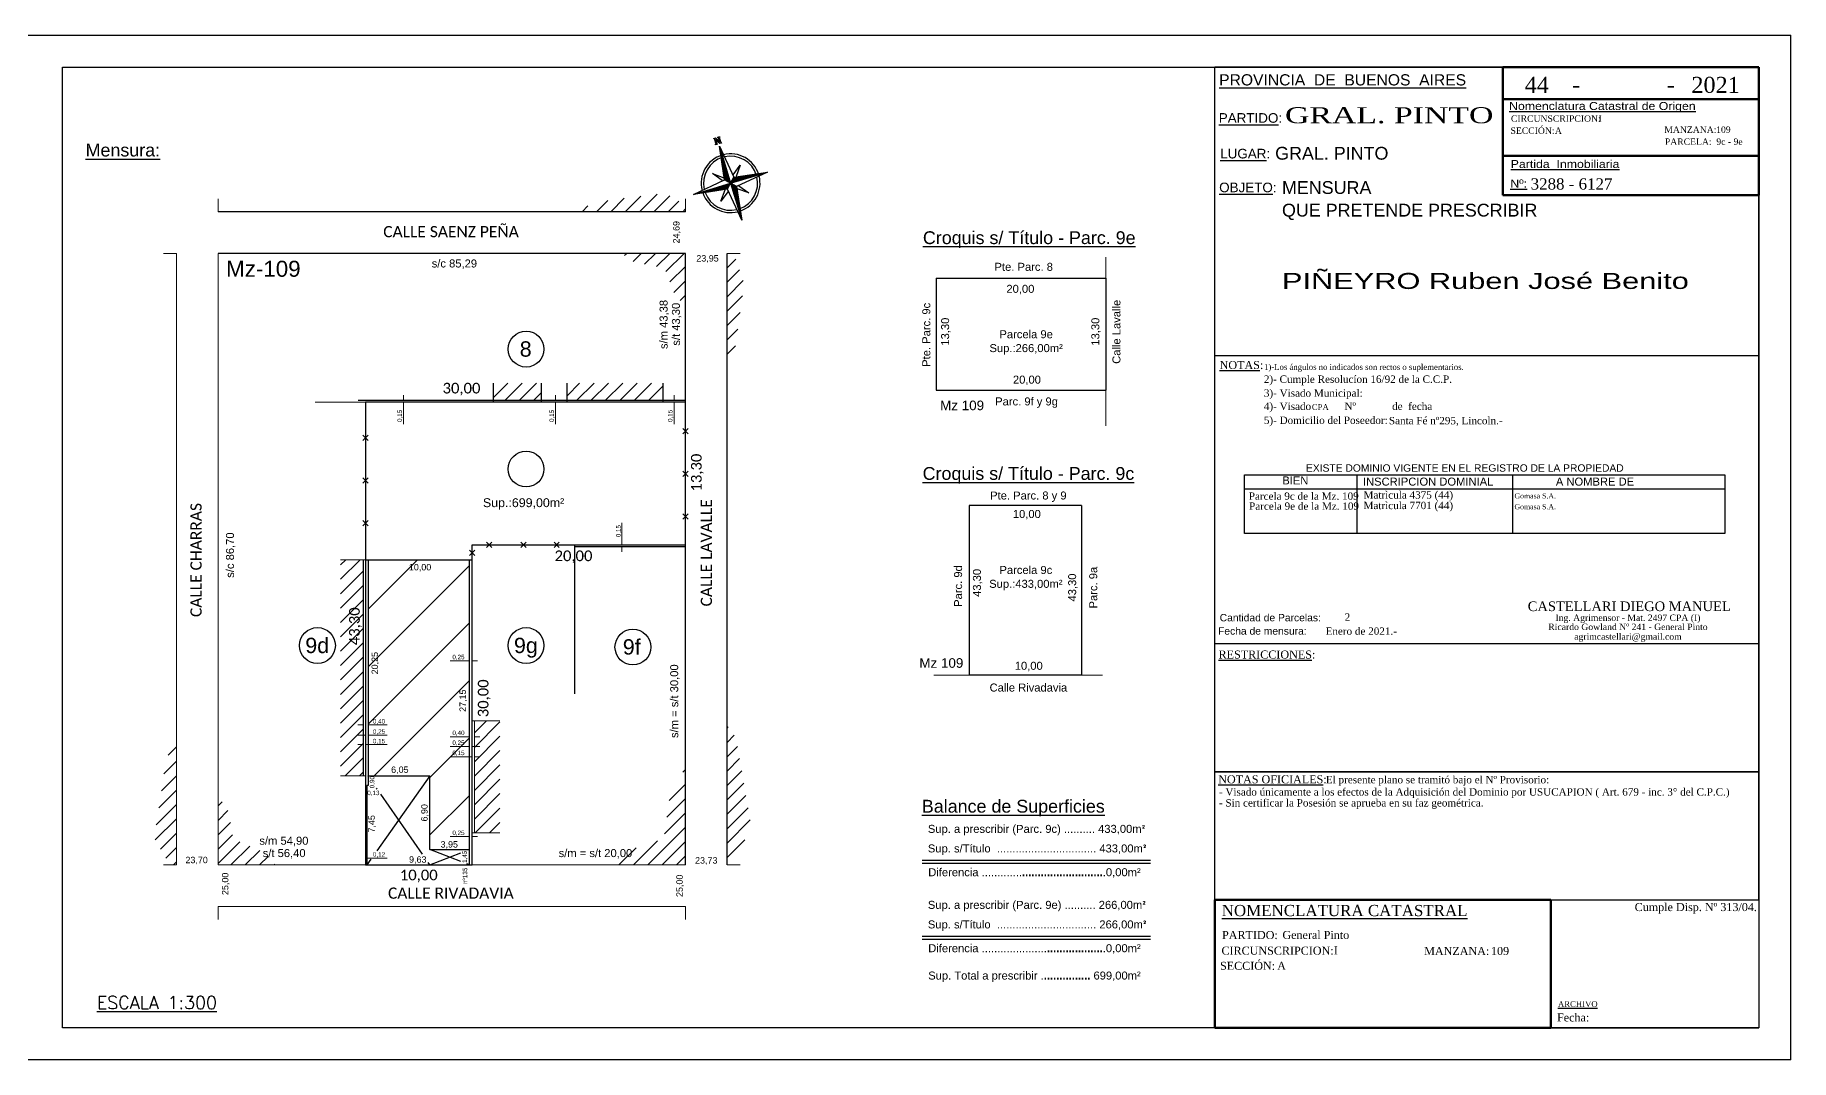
# Model space of a CAD drawing. Header units: metres. Extents: x 325 to 914, y 320 to 366.
# Drawn here: x 355 to 409.8, y 319.5 to 351.5 of the extents above; entities that cross this region are included whole.
import ezdxf
from ezdxf.enums import TextEntityAlignment as Align

# ---------------------------------------------------------------- set-up
doc = ezdxf.new("R2010")
doc.units = ezdxf.units.M
doc.layers.get('0').update_dxf_attribs({"linetype": 'CONTINUOUS'})
for name, color, linetype in [('-TEXTO-74', 4, 'CONTINUOUS'), ('AMEDPARCTRI2', 3, 'CONTINUOUS'), ('CARATULA', 7, 'CONTINUOUS'), ('Cotas', 2, 'CONTINUOUS'), ('OTROS', 3, 'CONTINUOUS')]:
    doc.layers.add(name, color=color, linetype=linetype)
for name, color, linetype, lineweight in [('Amarillo', 2, 'CONTINUOUS', 25), ('Gris', 8, 'CONTINUOUS', 80), ('Rojo', 1, 'CONTINUOUS', 18), ('Verde', 3, 'CONTINUOUS', 30)]:
    doc.layers.add(name, color=color, linetype=linetype, lineweight=lineweight)
doc.styles.add('ARIAL', font='arial.ttf')
doc.styles.add('Legend', font='calibri.ttf')
doc.styles.add('ROMAND', font='romand.shx', dxfattribs={"height": 4})
doc.styles.get("Standard").update_dxf_attribs({"font": 'ARIALUNI.TTF'})
doc.styles.add('Time New Roman', font='times.ttf')
doc.styles.add('Times New Roman', font='times.ttf')
pattern_1 = [(45, (-68.20906, -4.78956), (-0.2245064, 0.2245064), [])]

# ---------------------------------------------------------------- blocks, each defined once
blk = doc.blocks.new('MENSUSUCAP-V3-MA')
at = {"layer": 'CARATULA', "color": 8}
for p, q in [((0, 90), (170, 90)), ((0, 0), (0, 90)), ((170, 0), (170, 90)), ((0, 0), (170, 0))]:
    blk.add_line(p, q, dxfattribs=at)
at = {"layer": 'CARATULA', "color": 2}
for s, height, style, p in [('%%UNOTAS%%U:', 2.5, 'Time New Roman', (1.54, 85.74)), ('Cantidad de Parcelas:', 2.3, 'ARIAL', (1.56, 6.95)), ('Fecha de mensura:', 2.3, 'ARIAL', (1.05, 2.79))]:
    blk.add_text(s, height=height, dxfattribs=dict(at, style=style)).set_placement(p)
at = {"layer": 'CARATULA', "color": 3, "style": 'Time New Roman'}
for s, p in [('2)- Cumple Resolucíon 16/92 de la C.C.P.', (15.36, 81.42)), ('3)- Visado Municipal:', (15.36, 77.09)), ('4)- Visado            Nº             de  fecha', (15.36, 72.97)), ('5)- Domicilio del Poseedor:', (15.36, 68.59))]:
    blk.add_text(s, height=2.3, dxfattribs=at).set_placement(p)
at = {"layer": 'CARATULA', "color": 3, "style": 'Time New Roman', "flags": 4}
for tag, p in [('NOTA1', (15.43, 85.47)), ('VISADOMUNICIPALNº', (45.93, 77.06)), ('CPA/CPI', (30.34, 72.97)), ('NºDEVISADO', (43.49, 72.97)), ('FECHADEVISADO', (65.99, 72.97)), ('NOTA06', (15.22, 64.71)), ('DOMICILIOPROPIETARIO', (54.41, 68.48)), ('NOTA07', (15.22, 60.66)), ('NOTA08', (15.22, 56.89)), ('NOTA09', (15.22, 52.93)), ('NOTA10', (15.22, 49.16)), ('NOTA11', (15.22, 45.41)), ('NOTA12', (15.22, 41.6)), ('NOTA13', (15.22, 37.73)), ('NOTA14', (15.22, 34.37)), ('NOTA15', (15.22, 30.83)), ('NOTA16', (15.22, 27.59)), ('NOTA17', (15.22, 24.04)), ('NOTA18', (15.22, 20.6)), ('CANTIDADPARCELAS', (33.66, 7.11)), ('FECHAMENSURA', (29.43, 2.74))]:
    blk.add_attdef(tag, p, '', height=2.3, dxfattribs=at)
at = {"layer": 'CARATULA', "color": 4, "style": 'Time New Roman', "flags": 4}
blk.add_attdef('NOMBREPROFESIONAL', text='', height=3, dxfattribs=at).set_placement((129.51, 10.15), align=Align.CENTER)
at = {"layer": 'CARATULA', "color": 2, "style": 'Time New Roman', "flags": 4}
for tag, p in [('DOMICILIOPROFESIONAL', (129.09, 4.22)), ('TITULO-MATRICULANº', (129.09, 7.06)), ('E-MAIL', (129.09, 1.2))]:
    blk.add_attdef(tag, text='', height=2, dxfattribs=at).set_placement(p, align=Align.CENTER)
blk = doc.blocks.new('MENS-V4-MA')
at = {"layer": 'CARATULA', "color": 8}
for p, q in [((0, 40), (170, 40)), ((0, 40), (170, 40)), ((0, 0), (0, 40)), ((170, 0), (170, 40)), ((0, 0), (170, 0)), ((170, 0), (0, 0))]:
    blk.add_line(p, q, dxfattribs=at)
at = {"layer": 'CARATULA', "color": 2, "style": 'Time New Roman'}
blk.add_text('%%uRESTRICCIONES%%U:', height=2.5, dxfattribs=at).set_placement((1.22, 35.33))
at = {"layer": 'CARATULA', "color": 3, "style": 'Time New Roman', "flags": 4}
for tag, p in [('RESTRICCION01', (1.84, 30.77)), ('RESTRICCION02', (1.84, 27.01)), ('RESTRICCION03', (1.84, 23.14)), ('RESTRICCION04', (1.84, 19.26)), ('RESTRICCION05', (1.84, 15.34)), ('RESTRICCION06', (1.84, 11.47)), ('RESTRICCION07', (1.84, 7.56)), ('RESTRICCION08', (1.84, 3.65))]:
    blk.add_attdef(tag, p, '', height=2.3, dxfattribs=at)
blk = doc.blocks.new('MENS-V6-MA')
at = {"layer": 'CARATULA', "color": 8, "lineweight": 80}
for p, q in [((105, 40), (0, 40)), ((0, 40), (0, 0)), ((105, 0), (105, 40)), ((105, 0), (0, 0))]:
    blk.add_line(p, q, dxfattribs=at)
at = {"layer": 'CARATULA', "color": 3, "style": 'Time New Roman'}
blk.add_text('%%UNOMENCLATURA CATASTRAL', height=3.5, dxfattribs=at).set_placement((2.19, 34.89))
at = {"layer": 'CARATULA', "color": 2, "linetype": 'Continuous', "lineweight": 25, "style": 'Times New Roman'}
for s, p in [('PARTIDO:', (2.29, 27.74)), ('CIRCUNSCRIPCION:', (2.12, 22.86))]:
    blk.add_text(s, height=2.5, dxfattribs=at).set_placement(p)
at = {"layer": 'CARATULA', "color": 3, "linetype": 'Continuous', "lineweight": 25, "style": 'Times New Roman'}
for tag, p in [('EXALTACION_DE_LA_CRUZ_XXXXXXX', (21.16, 27.76)), ('XXXXX', (86.53, 27.9)), ('XXXX', (37.22, 22.92)), ('XXXXXX', (86.31, 22.76)), ('XXX', (19.53, 18.12)), ('XXXXXX', (86.28, 17.66)), ('XXXXX', (20.19, 13.15)), ('XXXXXX', (17.83, 8.07))]:
    blk.add_attdef(tag, p, '', height=2.5, dxfattribs=at)
at = {"layer": 'CARATULA', "color": 2, "linetype": 'Continuous', "lineweight": 25, "style": 'Times New Roman'}
for tag, p in [('FRACCIÓN:', (65.91, 27.9)), ('PARCELA:', (65.67, 17.66)), ('CHACRA:', (1.82, 13.15))]:
    blk.add_attdef(tag, p, '', height=2.5, dxfattribs=at)
for tag, p in [('MANZANA:', (85.78, 22.76)), ('SECCIÓN:', (18.87, 18.12)), ('QUINTA:', (17.37, 8.07))]:
    blk.add_attdef(tag, text='', height=2.5, dxfattribs=at).set_placement(p, align=Align.RIGHT)
at = {"layer": 'CARATULA', "color": 3, "style": 'Time New Roman', "flags": 4}
blk.add_attdef('LOCALIDADFECHA', (3.81, 2.82), '', height=2.2, dxfattribs=at)
blk = doc.blocks.new('MENSUSUCAP-V5-MA')
at = {"color": 8}
for p, q in [((0, 0), (170, 0)), ((0, -40), (0, 0)), ((170, -40), (170, 0)), ((0, 0), (170, 0)), ((0, -40), (170, -40))]:
    blk.add_line(p, q, dxfattribs=at)
at = {"layer": 'CARATULA', "color": 2, "style": 'Time New Roman'}
blk.add_text('%%UNOTAS OFICIALES%%U:', height=2.5, dxfattribs=at).set_placement((1.1, -3.64))
at = {"layer": 'CARATULA', "color": 3, "style": 'Time New Roman'}
for s, p in [('- Visado únicamente a los efectos de la Adquisición del Dominio por USUCAPION ( Art. 679 - inc. 3%%d del C.P.C.)', (1.32, -7.47)), ('El presente plano se tramitó bajo el Nº Provisorio:', (34.73, -3.64)), ('- Sin certificar la Posesión se aprueba en su faz geométrica.', (1.32, -10.88))]:
    blk.add_text(s, height=2.3, dxfattribs=at).set_placement(p)
at = {"layer": 'CARATULA', "color": 3, "style": 'Time New Roman', "flags": 4}
for tag, p in [('NROPROVISORIO', (103.39, -3.62)), ('NOTAOFICIAL01', (1.43, -14.68)), ('NOTAOFICIAL02', (1.64, -18.43)), ('NOTAOFICIAL03', (1.64, -21.91)), ('NOTAOFICIAL05', (1.63, -29.16)), ('NOTAOFICIAL04', (1.64, -25.43)), ('NOTAOFICIAL06', (1.64, -33.02)), ('NOTAOFICIAL07', (1.64, -36.85))]:
    blk.add_attdef(tag, p, '', height=2.3, dxfattribs=at)
blk = doc.blocks.new('MENS-V7-MA')
at = {"layer": 'CARATULA', "color": 8}
for p, q in [((0, 40), (65, 40)), ((0, 40), (0, 0)), ((65, 40), (65, 0)), ((0, 0), (65, 0))]:
    blk.add_line(p, q, dxfattribs=at)
at = {"layer": 'CARATULA', "color": 3, "style": 'Time New Roman'}
blk.add_text('%%uARCHIVO', height=1.8, dxfattribs=at).set_placement((2.24, 6.53))
at = {"layer": 'CARATULA', "color": 2, "style": 'Time New Roman'}
blk.add_text('Fecha:', height=2.5, dxfattribs=at).set_placement((1.95, 2))
at = {"layer": 'CARATULA', "color": 3, "insert": (26.2, 38.97), "char_height": 2.5, "width": 38.7986, "attachment_point": 1}
blk.add_mtext('\\fRomantic|b0|i0|c2|p2;\\C2;Cumple Disp. Nº 313/04.', dxfattribs=at)
at = {"layer": 'CARATULA', "color": 3, "style": 'Time New Roman', "flags": 4}
blk.add_attdef('FILEFECHA', (11.72, 1.86), '', height=2.5, dxfattribs=at)
blk = doc.blocks.new('MENSUSUCAP-V1-MA')
at = {"layer": 'CARATULA', "color": 8}
for p, q in [((0, 90), (90, 90)), ((0, 0), (0, 90)), ((90, 50), (90, 90)), ((90, 50), (170, 50)), ((170, 0), (170, 50)), ((0, 0), (170, 0))]:
    blk.add_line(p, q, dxfattribs=at)
at = {"layer": 'CARATULA', "color": 2, "style": 'ARIAL'}
for s, height, p in [('%%uPROVINCIA  DE  BUENOS  AIRES', 3.5, (1.39, 84.29)), ('%%uPARTIDO%%U:', 3, (1.27, 72.64)), ('%%uLUGAR%%U:', 3, (1.72, 61.5)), ('%%uOBJETO%%U:', 3, (1.4, 50.94))]:
    blk.add_text(s, height=height, dxfattribs=at).set_placement(p)
at = {"layer": 'CARATULA', "color": 3, "style": 'ARIAL'}
for s, p in [('MENSURA', (21.02, 50.41)), ('QUE PRETENDE PRESCRIBIR', (21.02, 43.35))]:
    blk.add_text(s, height=4, dxfattribs=at).set_placement(p)
at = {"layer": 'CARATULA', "color": 3, "style": 'Time New Roman', "width": 10.046241, "flags": 4}
blk.add_attdef('PARTIDO', text='', height=5, dxfattribs=at).set_placement((21.95, 72.49), (87.07, 72.49), align=Align.FIT)
at = {"layer": 'CARATULA', "color": 3, "style": 'ARIAL', "flags": 4}
blk.add_attdef('LUGAR', (18.87, 61.1), '', height=4, dxfattribs=at)
at = {"layer": 'CARATULA', "color": 6, "style": 'ARIAL', "flags": 4}
for tag, width, p, p2 in [('POSEEDOR-RENGLÓN1', 21.174205, (5, 30.76), (162.36, 30.76)), ('POSEEDOR-RENGLÓN2', 21.246116, (5, 20.74), (164.12, 20.74)), ('POSEEDOR-RENGLÓN3', 21.422134, (5, 8.44), (164.57, 8.44))]:
    blk.add_attdef(tag, text='', height=5, dxfattribs=dict(at, width=width)).set_placement(p, p2, align=Align.FIT)
blk = doc.blocks.new('CUADRO')
at = {"layer": 'CARATULA', "color": 8}
for p, q in [((0, 18.34), (150, 18.34)), ((0, 0), (0, 18.34)), ((35, 18.34), (35, 0)), ((83.69, 18.34), (83.69, 0)), ((150, 18.34), (150, 0)), ((0, 14), (150, 14)), ((150, 0), (0, 0))]:
    blk.add_line(p, q, dxfattribs=at)
at = {"layer": 'CARATULA', "color": 2, "style": 'ARIAL'}
for s, height, p in [('BIEN', 2.5, (11.76, 15.35)), ('EXISTE DOMINIO VIGENTE EN EL REGISTRO DE LA PROPIEDAD', 2.3, (19.16, 19.33)), ('INSCRIPCION DOMINIAL', 2.5, (36.95, 14.98)), ('A NOMBRE DE', 2.5, (97.22, 14.98))]:
    blk.add_text(s, height=height, dxfattribs=at).set_placement(p)
at = {"layer": 'CARATULA', "color": 3, "style": 'Time New Roman', "flags": 4}
for tag, p in [('BIENRENGLON01', (1.3, 10.55)), ('INSCRIPCIONDOMINIAL01', (37.14, 10.94)), ('ANOMBREDE01', (84.29, 10.98)), ('BIENRENGLON02', (1.38, 7.44)), ('BIENRENGLON03', (1.38, 4.37)), ('INSCRIPCIONDOMINIAL02', (37.14, 7.64)), ('INSCRIPCIONDOMINIAL03', (37.14, 4.45)), ('ANOMBREDE02', (84.29, 7.59)), ('ANOMBREDE03', (84.29, 4.28)), ('BIENRENGLON04', (1.38, 1.31)), ('INSCRIPCIONDOMINIAL04', (37.14, 1.26)), ('ANOMBREDE04', (84.29, 1.18))]:
    blk.add_attdef(tag, p, '', height=2.3, dxfattribs=at)
blk = doc.blocks.new('MENS-V2-MA')
at = {"layer": 'CARATULA', "color": 8, "lineweight": 80}
for p, q in [((0, 40), (80, 40)), ((0, 40), (0, 0)), ((80, 40), (80, 0)), ((80, 30), (0, 30)), ((0, 12.26), (80, 12.26)), ((0, 0), (80, 0))]:
    blk.add_line(p, q, dxfattribs=at)
at = {"layer": 'CARATULA', "color": 3, "style": 'Time New Roman'}
for p in [(21.63, 32.04), (51.25, 32.04)]:
    blk.add_text('-', height=5, dxfattribs=at).set_placement(p)
at = {"layer": 'CARATULA', "color": 2, "style": 'ARIAL', "width": 1.1}
for s, p in [('%%uNomenclatura Catastral de Origen', (1.97, 26.62)), ('%%uPartida  Inmobiliaria', (2.48, 8.5)), ('%%UNº:', (2.35, 2.41))]:
    blk.add_text(s, height=2.5, dxfattribs=at).set_placement(p)
at = {"layer": 'CARATULA', "color": 2, "lineweight": 25, "style": 'Times New Roman'}
blk.add_text('CIRCUNSCRIPCION:', height=2, dxfattribs=at).set_placement((2.55, 22.94))
at = {"layer": 'CARATULA', "color": 3, "style": 'Time New Roman'}
for tag, p in [('XXX', (10.62, 31.97)), ('XXXX', (37.84, 31.97)), ('XXXX', (66.48, 31.97))]:
    blk.add_attdef(tag, text='', height=5, dxfattribs=at).set_placement(p, align=Align.CENTER)
at = {"layer": 'CARATULA', "color": 3, "linetype": 'Continuous', "lineweight": 25, "style": 'Times New Roman'}
for tag, p, height in [('XXXX', (29.92, 22.95), 2), ('XXXXX', (66.74, 23.08), 2), ('XXXXX', (16.15, 15.57), 2), ('XXXXX', (16.28, 19.18), 2), ('XXXXX', (66.65, 19.49), 2), ('XXXXXX', (66.72, 15.75), 2), ('1234567890123456789012345', (8.71, 1.78), 3.5)]:
    blk.add_attdef(tag, p, '', height=height, dxfattribs=at)
at = {"layer": 'CARATULA', "color": 2, "linetype": 'Continuous', "lineweight": 25, "style": 'Times New Roman'}
for tag, p in [('FRACCIÓN:', (50.63, 23.08)), ('CHACRA:', (2.41, 15.57)), ('SECCIÓN:', (2.41, 19.18)), ('MANZANA:', (50.45, 19.49)), ('PARCELA:', (50.63, 15.75))]:
    blk.add_attdef(tag, p, '', height=2, dxfattribs=at)
blk = doc.blocks.new('*X22')
at = {"color": 0, "linetype": 'ByBlock'}
for p, q in [((-217.53, 160.5), (-217.53, 160.5)), ((-217.52, 160.498), (-217.52, 160.5)), ((-217.51, 160.497), (-217.51, 160.5)), ((-217.5, 160.496), (-217.5, 160.5)), ((-217.49, 160.494), (-217.49, 160.5)), ((-217.48, 160.493), (-217.48, 160.5)), ((-217.47, 160.491), (-217.47, 160.5)), ((-217.46, 160.49), (-217.46, 160.5)), ((-217.45, 160.488), (-217.45, 160.5)), ((-217.44, 160.487), (-217.44, 160.5)), ((-217.43, 160.486), (-217.43, 160.5)), ((-217.42, 160.484), (-217.42, 160.5)), ((-217.41, 160.483), (-217.41, 160.5)), ((-217.4, 160.481), (-217.4, 160.5)), ((-217.39, 160.48), (-217.39, 160.5)), ((-217.38, 160.478), (-217.38, 160.5)), ((-217.37, 160.477), (-217.37, 160.5)), ((-217.36, 160.476), (-217.36, 160.5)), ((-217.35, 160.474), (-217.35, 160.5)), ((-217.34, 160.473), (-217.34, 160.5)), ((-217.33, 160.471), (-217.33, 160.5)), ((-217.32, 160.47), (-217.32, 160.5)), ((-217.31, 160.468), (-217.31, 160.5)), ((-217.3, 160.467), (-217.3, 160.5)), ((-217.29, 160.466), (-217.29, 160.5)), ((-217.28, 160.464), (-217.28, 160.5)), ((-217.27, 160.463), (-217.27, 160.5)), ((-217.26, 160.461), (-217.26, 160.5)), ((-217.25, 160.46), (-217.25, 160.5)), ((-217.24, 160.458), (-217.24, 160.5)), ((-217.23, 160.457), (-217.23, 160.5)), ((-217.22, 160.456), (-217.22, 160.5)), ((-217.21, 160.454), (-217.21, 160.5)), ((-217.2, 160.453), (-217.2, 160.5)), ((-217.19, 160.451), (-217.19, 160.5)), ((-217.18, 160.45), (-217.18, 160.5)), ((-217.17, 160.448), (-217.17, 160.5)), ((-217.16, 160.447), (-217.16, 160.5)), ((-217.15, 160.446), (-217.15, 160.5)), ((-217.14, 160.444), (-217.14, 160.5)), ((-217.13, 160.443), (-217.13, 160.5)), ((-217.12, 160.441), (-217.12, 160.5)), ((-217.11, 160.44), (-217.11, 160.5)), ((-217.1, 160.438), (-217.1, 160.5)), ((-217.09, 160.441), (-217.09, 160.5)), ((-217.08, 160.451), (-217.08, 160.5)), ((-217.07, 160.461), (-217.07, 160.5)), ((-217.06, 160.471), (-217.06, 160.5)), ((-217.05, 160.481), (-217.05, 160.5)), ((-217.04, 160.491), (-217.04, 160.5))]:
    blk.add_line(p, q, dxfattribs=at)
blk = doc.blocks.new('N')
at = {"layer": 'AMEDPARCTRI2'}
for p, q in [((217.7, 65.79), (219.42, 69.89)), ((219.42, 69.89), (218.15, 65.02)), ((219.42, 69.89), (218.92, 65.47)), ((213.28, 66.29), (217.7, 65.79)), ((217.38, 64.57), (213.28, 66.29)), ((213.28, 66.29), (218.15, 65.02)), ((217.4, 65.87), (216.8, 67.32)), ((216.8, 67.32), (217.78, 66.09)), ((219, 65.77), (220.46, 66.37)), ((220.46, 66.37), (219.22, 65.39)), ((215.85, 63.67), (217.08, 64.65)), ((217.3, 64.26), (215.85, 63.67)), ((218.15, 65.02), (216.88, 60.15)), ((216.88, 60.15), (217.38, 64.57)), ((218.6, 64.25), (216.88, 60.15)), ((217.38, 64.57), (218.15, 65.02)), ((218.15, 65.02), (217.7, 65.79)), ((218.15, 65.02), (218.92, 65.47)), ((218.15, 65.02), (223.02, 63.75)), ((218.6, 64.25), (218.15, 65.02)), ((223.02, 63.75), (218.6, 64.25)), ((218.91, 64.17), (219.5, 62.71)), ((218.92, 65.47), (223.02, 63.75)), ((219.5, 62.71), (218.52, 63.95))]:
    blk.add_line(p, q, dxfattribs=at)
blk.add_lwpolyline([(219.28, 70.33), (219.35, 70.31), (219.33, 70.24), (219.1, 70.3), (219.12, 70.37), (219.2, 70.35), (219.38, 71.04), (219.3, 71.06), (219.32, 71.14), (219.55, 71.08), (219.77, 70.37), (219.91, 70.9), (219.83, 70.92), (219.85, 71), (220.08, 70.94), (220.06, 70.86), (219.99, 70.88), (219.81, 70.2), (219.88, 70.18), (219.86, 70.1), (219.64, 70.16), (219.41, 70.87), (219.28, 70.33)], dxfattribs=at)
for radius, start, end in [(3.83, 75.3614, 162.7723), (3.83, 345.3614, 72.7723), (3.52, 75.3614, 161.815), (3.52, 345.3614, 71.815), (3.83, 167.9505, 252.7723), (3.52, 168.9078, 251.815), (3.83, 257.9505, 342.7723), (3.52, 258.9078, 341.815)]:
    blk.add_arc((218.15, 65.02), radius, start, end, dxfattribs=at)
at = {"layer": 'AMEDPARCTRI2', "linetype": 'ByBlock'}
for p, xscale, yscale, zscale, rotation in [((-1897.89, -1641.04), 10.06975547832111, 10.06975547832111, 10.06975547832111, 255.3613763284283), ((1924.21, -2051.03), 10.06975547831874, 10.06975547831874, 10.06975547831874, 345.3613763284587), ((2334.2, 1771.08), 10.06975547832111, 10.06975547832111, 10.06975547832111, 75.36137632842826), ((-1487.91, 2181.06), 10.06975547831875, 10.06975547831875, 10.06975547831875, 165.3613763284587)]:
    blk.add_blockref('*X22', p, dxfattribs=dict(at, xscale=xscale, yscale=yscale, zscale=zscale, rotation=rotation))

msp = doc.modelspace()

# ---------------------------------------------------------------- hatches: boundary and pattern name
at = {"layer": 'Rojo'}
h = msp.add_hatch(dxfattribs=at)
h.set_pattern_fill('ANSI31', color=256, scale=0.1)
h.paths.add_polyline_path([(375.269, 346.195), (374.623, 346.576), (372.459, 346.298), (371.856, 345.995), (375.269, 345.995)])
h.paths.add_polyline_path([(375.269, 344.695), (373.271, 344.695), (373.663, 344.419), (374.62, 344.228), (374.951, 343.358), (375.269, 343.088)])
h.paths.add_polyline_path([(377.1, 343.767), (376.773, 344.695), (376.569, 344.695), (376.569, 341.201), (376.77, 341.401)])
h.paths.add_polyline_path([(377.32, 326.833), (376.848, 329.568), (376.569, 329.952), (376.569, 325.595), (376.773, 325.595)])
h.paths.add_polyline_path([(375.269, 328.637), (374.773, 327.737), (374.59, 326.414), (373.59, 326.09), (372.943, 325.595), (375.269, 325.595)])
h.paths.add_polyline_path([(361.139, 326.408), (360.99, 327.266), (360.665, 327.748), (360.665, 325.595), (362.454, 325.595), (362.121, 325.979)])
h.paths.add_polyline_path([(359.365, 329.423), (359.053, 328.942), (358.667, 326.443), (359.162, 325.595), (359.365, 325.595)])
h.paths.add_polyline_path([(371.229, 325.717), (373.681, 325.717), (373.681, 326.172), (371.229, 326.172)], flags=9)
h.paths.add_polyline_path([(361.985, 325.717), (363.477, 325.717), (363.477, 326.172), (361.985, 326.172)], flags=9)
h = msp.add_hatch(dxfattribs=at)
h.set_pattern_fill('ANSI31', color=256, scale=0.1)
h.set_pattern_definition(pattern_1)
h.paths.add_polyline_path([(370.769, 340.64), (369.269, 340.64), (369.269, 340.095), (370.769, 340.095)])
h.paths.add_polyline_path([(374.569, 340.64), (371.569, 340.64), (371.569, 340.095), (374.569, 340.095)])
h = msp.add_hatch(dxfattribs=at)
h.set_pattern_fill('ANSI31', color=256, scale=0.1)
h.set_pattern_definition(pattern_1)
h.paths.add_polyline_path([(365.199, 335.129), (364.491, 335.129), (364.491, 328.379), (365.199, 328.379)])
h.paths.add_polyline_path([(369.473, 330.095), (368.673, 330.095), (368.673, 326.595), (369.473, 326.595)])
h.paths.add_polyline_path([(365.315, 332.378), (365.315, 333.74), (364.507, 333.74), (364.507, 332.378)], flags=9)
h = msp.add_hatch(dxfattribs=at)
h.set_pattern_fill('ANSI31', color=256, scale=0.4)
h.set_pattern_definition([(45, (-68.209, -4.7896), (-0.8980256, 0.8980256), [])])
h.paths.add_polyline_path([(368.519, 335.129), (365.352, 335.129), (365.352, 328.379), (367.285, 328.379), (367.285, 326.079), (368.519, 326.079)])
h.paths.add_polyline_path([(367.951, 326.454), (368.402, 326.454), (368.402, 326.743), (367.951, 326.743)], flags=24)
h.paths.add_polyline_path([(367.951, 328.949), (368.402, 328.949), (368.402, 329.238), (367.951, 329.238)], flags=24)
h.paths.add_polyline_path([(367.951, 329.267), (368.402, 329.267), (368.402, 329.556), (367.951, 329.556)], flags=24)
h.paths.add_polyline_path([(367.952, 329.575), (368.402, 329.575), (368.402, 329.863), (367.952, 329.863)], flags=24)
h.paths.add_polyline_path([(365.469, 329.936), (365.92, 329.936), (365.92, 330.225), (365.469, 330.225)], flags=24)
h.paths.add_polyline_path([(365.469, 329.615), (365.919, 329.615), (365.919, 329.903), (365.469, 329.903)], flags=24)
h.paths.add_polyline_path([(365.469, 329.318), (365.919, 329.318), (365.919, 329.606), (365.469, 329.606)], flags=24)
h.paths.add_polyline_path([(367.951, 331.944), (368.402, 331.944), (368.402, 332.232), (367.951, 332.232)], flags=24)
h.paths.add_polyline_path([(368.517, 330.327), (368.517, 331.126), (368.105, 331.126), (368.105, 330.327)], flags=24)
h.paths.add_polyline_path([(365.77, 331.5), (365.77, 332.299), (365.357, 332.299), (365.357, 331.5)], flags=24)
h.paths.add_polyline_path([(367.567, 326.032), (368.211, 326.032), (368.211, 326.444), (367.567, 326.444)], flags=9)
h.paths.add_polyline_path([(366.024, 328.362), (366.667, 328.362), (366.667, 328.774), (366.024, 328.774)], flags=25)
h.paths.add_polyline_path([(366.569, 334.686), (367.368, 334.686), (367.368, 335.098), (366.569, 335.098)], flags=24)

# ---------------------------------------------------------------- linework, layer by layer
at = {"color": 1}
for p, q in [((375.269, 345.995), (360.665, 345.995)), ((375.269, 344.695), (360.665, 344.695)), ((375.269, 340.029), (375.269, 344.695)), ((376.569, 325.595), (376.569, 344.695)), ((369.269, 340.045), (369.269, 340.64)), ((370.769, 340.045), (370.769, 340.64)), ((371.569, 340.045), (371.569, 340.64)), ((374.569, 340.045), (374.569, 340.64)), ((375.269, 340.095), (365.041, 340.095)), ((365.185, 338.854), (365.352, 339.021)), ((365.352, 338.854), (365.185, 339.021)), ((375.185, 339.062), (375.352, 339.229)), ((375.352, 339.062), (375.185, 339.229)), ((375.185, 337.729), (375.352, 337.895)), ((375.352, 337.729), (375.185, 337.895)), ((365.185, 337.521), (365.352, 337.687)), ((365.352, 337.521), (365.185, 337.687)), ((365.185, 336.187), (365.352, 336.354)), ((365.352, 336.187), (365.185, 336.354)), ((375.185, 336.395), (375.352, 336.562)), ((375.352, 336.395), (375.185, 336.562)), ((368.519, 335.263), (368.685, 335.43)), ((368.685, 335.263), (368.519, 335.43)), ((369.048, 335.512), (369.214, 335.679)), ((369.214, 335.512), (369.048, 335.679)), ((370.128, 335.512), (370.295, 335.679)), ((370.295, 335.512), (370.128, 335.679)), ((371.161, 335.512), (371.327, 335.679)), ((371.327, 335.512), (371.161, 335.679)), ((371.812, 330.943), (371.812, 335.595)), ((371.812, 335.545), (375.269, 335.545)), ((375.269, 325.595), (375.269, 335.595)), ((365.199, 335.129), (365.199, 328.379)), ((365.269, 335.129), (368.602, 335.129)), ((365.352, 335.129), (365.352, 328.079)), ((368.519, 325.595), (368.519, 335.129)), ((365.309, 328.079), (365.309, 325.595)), ((365.352, 328.079), (365.309, 328.079)), ((365.352, 328.379), (367.285, 328.379)), ((365.359, 328.369), (365.352, 328.379)), ((367.285, 328.379), (365.625, 326.041)), ((367.285, 326.079), (367.285, 328.379)), ((365.641, 327.963), (365.62, 327.993)), ((367.05, 325.934), (365.747, 327.811)), ((367.285, 326.079), (368.519, 326.079)), ((368.25, 325.701), (367.285, 326.079)), ((367.285, 325.595), (368.25, 325.973)), ((368.502, 326.072), (368.519, 326.079)), ((365.441, 325.781), (365.309, 325.595)), ((367.285, 325.595), (367.232, 325.673)), ((368.519, 325.595), (368.437, 325.627))]:
    msp.add_line(p, q, dxfattribs=at)
at = {"color": 3}
for p, q in [((365.269, 340.045), (365.269, 325.595)), ((375.269, 340.045), (365.269, 340.045)), ((375.269, 335.595), (375.269, 340.029)), ((368.602, 325.595), (368.602, 335.595)), ((368.602, 335.595), (375.269, 335.595)), ((365.269, 325.595), (368.602, 325.595))]:
    msp.add_line(p, q, dxfattribs=at)
at = {"layer": 'Amarillo'}
for p, q in [((382.659, 325.75), (389.791, 325.75)), ((382.659, 325.652), (389.794, 325.652)), ((382.659, 323.377), (389.791, 323.377)), ((382.659, 323.279), (389.794, 323.279))]:
    msp.add_line(p, q, dxfattribs=at)
for centre in [(370.288, 341.704), (370.287, 337.96), (363.77, 332.448), (370.288, 332.448), (373.626, 332.401)]:
    msp.add_circle(centre, 0.56, dxfattribs=at)
at = {"layer": 'AMEDPARCTRI2'}
for p, q in [((383.101, 343.922), (388.396, 343.922)), ((383.101, 343.922), (383.101, 340.419)), ((388.396, 343.922), (388.396, 340.419)), ((383.101, 340.419), (388.396, 340.419)), ((384.134, 336.821), (384.134, 331.527)), ((387.637, 336.821), (384.134, 336.821)), ((387.637, 336.821), (387.637, 331.527)), ((387.637, 331.527), (384.134, 331.527))]:
    msp.add_line(p, q, dxfattribs=at)
at = {"layer": 'CARATULA', "color": 1, "linetype": 'Continuous'}
for p, q in [((351.801, 351.509), (409.801, 351.509)), ((369.801, 351.509), (409.801, 351.509)), ((409.801, 319.509), (409.801, 351.509)), ((409.801, 319.509), (351.801, 319.509))]:
    msp.add_line(p, q, dxfattribs=at)
at = {"layer": 'CARATULA', "color": 8}
for p, q in [((408.801, 350.509), (391.801, 350.509)), ((391.801, 350.509), (400.801, 350.509)), ((408.801, 332.509), (408.801, 341.509)), ((391.801, 320.509), (408.801, 320.509))]:
    msp.add_line(p, q, dxfattribs=at)
at = {"layer": 'OTROS', "color": 8, "linetype": 'Continuous'}
for p, q in [((355.801, 320.509), (355.801, 350.509)), ((355.801, 350.509), (408.801, 350.509)), ((408.801, 350.509), (408.801, 320.509)), ((408.801, 320.509), (355.801, 320.509))]:
    msp.add_line(p, q, dxfattribs=at)
at = {"layer": 'Rojo'}
for p, q in [((360.665, 346.395), (360.665, 345.995)), ((375.269, 346.395), (375.269, 345.995)), ((358.958, 344.695), (359.365, 344.695)), ((359.365, 325.595), (359.365, 344.695)), ((360.665, 325.595), (360.665, 344.695)), ((376.569, 344.695), (376.976, 344.695)), ((388.396, 343.922), (388.396, 344.578)), ((366.457, 340.262), (366.457, 340.095)), ((371.206, 340.262), (371.206, 340.095)), ((374.912, 340.262), (374.912, 340.095)), ((388.396, 339.31), (388.396, 340.419)), ((365.269, 340.045), (363.7, 340.045)), ((366.457, 339.36), (366.457, 340.045)), ((371.206, 339.36), (371.206, 340.045)), ((374.912, 339.36), (374.912, 340.045)), ((373.28, 335.595), (373.28, 336.28)), ((373.28, 335.545), (373.28, 335.379)), ((365.269, 335.129), (364.491, 335.129)), ((367.917, 331.97), (368.519, 331.97)), ((368.768, 331.97), (368.602, 331.97)), ((383.025, 331.527), (384.134, 331.527)), ((387.637, 331.527), (388.294, 331.527)), ((365.199, 329.972), (365.032, 329.972)), ((365.352, 329.972), (365.954, 329.972)), ((368.602, 330.095), (369.473, 330.095)), ((368.673, 330.095), (368.673, 326.595)), ((365.269, 329.651), (365.032, 329.651)), ((365.199, 329.354), (365.032, 329.354)), ((365.269, 329.354), (365.954, 329.354)), ((365.352, 329.651), (365.954, 329.651)), ((367.917, 329.601), (368.519, 329.601)), ((367.917, 329.294), (368.519, 329.294)), ((368.84, 329.294), (368.602, 329.294)), ((368.84, 329.601), (368.673, 329.601)), ((367.917, 328.976), (368.602, 328.976)), ((368.84, 328.976), (368.673, 328.976)), ((365.269, 328.379), (364.491, 328.379)), ((367.917, 326.481), (368.519, 326.481)), ((368.602, 326.595), (369.473, 326.595)), ((368.768, 326.481), (368.602, 326.481)), ((365.269, 325.813), (365.954, 325.813)), ((358.958, 325.595), (359.365, 325.595)), ((365.269, 325.595), (360.665, 325.595)), ((368.602, 325.595), (375.269, 325.595)), ((376.569, 325.595), (376.976, 325.595)), ((360.665, 324.295), (375.269, 324.295)), ((360.665, 324.295), (360.665, 323.895)), ((375.269, 324.295), (375.269, 323.895))]:
    msp.add_line(p, q, dxfattribs=at)

# ---------------------------------------------------------------- block references
at = {"layer": '-TEXTO-74', "xscale": 0.2399999999999667, "yscale": 0.2399999999999667, "zscale": 0.2399999999999667, "rotation": 31.44038516785221}
msp.add_blockref('N', (340.148, 306.262), dxfattribs=at)
ref = msp.add_blockref('MENSUSUCAP-V1-MA', (391.801, 341.509), dxfattribs=dict(xscale=0.09999999999999964, yscale=0.09999999999999964, zscale=0.09999999999999964))
ref.add_attrib('PARTIDO', 'GRAL. PINTO', dxfattribs={"layer": 'CARATULA', "color": 3, "height": 0.5, "style": 'Time New Roman', "width": 1.430291, "flags": 4}).set_placement((393.997, 348.758), (400.508, 348.758), align=Align.FIT)
ref.add_attrib('LUGAR', 'GRAL. PINTO', (393.689, 347.62), dxfattribs={"layer": 'CARATULA', "color": 3, "height": 0.4, "style": 'ARIAL', "flags": 4})
ref.add_attrib('POSEEDOR-RENGLÓN2', '      PIÑEYRO Ruben José Benito      ', dxfattribs={"layer": 'CARATULA', "color": 6, "height": 0.5, "style": 'ARIAL', "width": 1.375445, "flags": 4}).set_placement((392.301, 343.583), (408.214, 343.583), align=Align.FIT)
ref = msp.add_blockref('MENS-V2-MA', (400.801, 346.509), dxfattribs=dict(xscale=0.09999999999999964, yscale=0.09999999999999964, zscale=0.09999999999999964))
ref.add_attrib('SECCIÓN:', 'SECCIÓN:', (401.042, 348.427), dxfattribs={"layer": 'CARATULA', "color": 2, "linetype": 'Continuous', "lineweight": 25, "height": 0.2, "style": 'Times New Roman'})
ref.add_attrib('MANZANA:', 'MANZANA:', (405.847, 348.458), dxfattribs={"layer": 'CARATULA', "color": 2, "linetype": 'Continuous', "lineweight": 25, "height": 0.2, "style": 'Times New Roman'})
ref.add_attrib('PARCELA:', 'PARCELA:', (405.864, 348.084), dxfattribs={"layer": 'CARATULA', "color": 2, "linetype": 'Continuous', "lineweight": 25, "height": 0.2, "style": 'Times New Roman'})
ref.add_attrib('XXX', '44', dxfattribs={"layer": 'CARATULA', "color": 3, "height": 0.5, "style": 'Time New Roman'}).set_placement((401.863, 349.706), align=Align.CENTER)
ref.add_attrib('XXXX', '2021', dxfattribs={"layer": 'CARATULA', "color": 3, "height": 0.5, "style": 'Time New Roman'}).set_placement((407.449, 349.706), align=Align.CENTER)
ref.add_attrib('XXXX', 'I', (403.793, 348.804), dxfattribs={"layer": 'CARATULA', "color": 3, "linetype": 'Continuous', "lineweight": 25, "height": 0.2, "style": 'Times New Roman'})
ref.add_attrib('XXXXX', 'A', (402.429, 348.427), dxfattribs={"layer": 'CARATULA', "color": 3, "linetype": 'Continuous', "lineweight": 25, "height": 0.2, "style": 'Times New Roman'})
ref.add_attrib('XXXXX', '109', (407.466, 348.458), dxfattribs={"layer": 'CARATULA', "color": 3, "linetype": 'Continuous', "lineweight": 25, "height": 0.2, "style": 'Times New Roman'})
ref.add_attrib('XXXXXX', '9c - 9e', (407.473, 348.084), dxfattribs={"layer": 'CARATULA', "color": 3, "linetype": 'Continuous', "lineweight": 25, "height": 0.2, "style": 'Times New Roman'})
ref.add_attrib('1234567890123456789012345', '3288 - 6127', (401.672, 346.687), dxfattribs={"layer": 'CARATULA', "color": 3, "linetype": 'Continuous', "lineweight": 25, "height": 0.35, "style": 'Times New Roman'})
ref = msp.add_blockref('MENSUSUCAP-V3-MA', (391.801, 332.509), dxfattribs=dict(xscale=0.09999999999999964, yscale=0.09999999999999964, zscale=0.09999999999999964))
ref.add_attrib('NOTA1', '1)-Los ángulos no indicados son rectos o suplementarios.', (393.344, 341.056), dxfattribs={"layer": 'CARATULA', "color": 3, "height": 0.18, "style": 'Time New Roman', "flags": 4})
ref.add_attrib('CPA/CPI', 'CPA', (394.836, 339.806), dxfattribs={"layer": 'CARATULA', "color": 3, "height": 0.18, "style": 'Time New Roman', "flags": 4})
ref.add_attrib('DOMICILIOPROPIETARIO', 'Santa Fé nº295, Lincoln.-', (397.243, 339.357), dxfattribs={"layer": 'CARATULA', "color": 3, "height": 0.23, "style": 'Time New Roman', "flags": 4})
ref.add_attrib('CANTIDADPARCELAS', '        2', (395.167, 333.221), dxfattribs={"layer": 'CARATULA', "color": 3, "height": 0.23, "style": 'Time New Roman', "flags": 4})
ref.add_attrib('FECHAMENSURA', '      Enero de 2021.-', (394.744, 332.783), dxfattribs={"layer": 'CARATULA', "color": 3, "height": 0.23, "style": 'Time New Roman', "flags": 4})
ref.add_attrib('NOMBREPROFESIONAL', 'CASTELLARI DIEGO MANUEL', dxfattribs={"layer": 'CARATULA', "color": 4, "height": 0.3, "style": 'Time New Roman', "flags": 4}).set_placement((404.752, 333.524), align=Align.CENTER)
ref.add_attrib('TITULO-MATRICULANº', 'Ing. Agrimensor - Mat. 2497 CPA (I)', dxfattribs={"layer": 'CARATULA', "color": 2, "height": 0.2, "style": 'Time New Roman', "flags": 4}).set_placement((404.711, 333.216), align=Align.CENTER)
ref.add_attrib('DOMICILIOPROFESIONAL', 'Ricardo Gowland Nº 241 - General Pinto', dxfattribs={"layer": 'CARATULA', "color": 2, "height": 0.2, "style": 'Time New Roman', "flags": 4}).set_placement((404.711, 332.931), align=Align.CENTER)
ref.add_attrib('E-MAIL', 'agrimcastellari@gmail.com', dxfattribs={"layer": 'CARATULA', "color": 2, "height": 0.2, "style": 'Time New Roman', "flags": 4}).set_placement((404.711, 332.629), align=Align.CENTER)
ref = msp.add_blockref('CUADRO', (392.737, 335.944), dxfattribs=dict(xscale=0.09999999999999964, yscale=0.09999999999999964, zscale=0.09999999999999964))
ref.add_attrib('BIENRENGLON01', 'Parcela 9c de la Mz. 109', (392.867, 336.999), dxfattribs={"layer": 'CARATULA', "color": 3, "height": 0.23, "style": 'Time New Roman', "flags": 4})
ref.add_attrib('INSCRIPCIONDOMINIAL01', 'Matrìcula 4375 (44)', (396.451, 337.037), dxfattribs={"layer": 'CARATULA', "color": 3, "height": 0.23, "style": 'Time New Roman', "flags": 4})
ref.add_attrib('ANOMBREDE01', 'Gomasa S.A.', (401.166, 337.041), dxfattribs={"layer": 'CARATULA', "color": 3, "height": 0.16, "style": 'Time New Roman', "flags": 4})
ref.add_attrib('BIENRENGLON02', 'Parcela 9e de la Mz. 109', (392.875, 336.687), dxfattribs={"layer": 'CARATULA', "color": 3, "height": 0.23, "style": 'Time New Roman', "flags": 4})
ref.add_attrib('INSCRIPCIONDOMINIAL02', 'Matrìcula 7701 (44)', (396.451, 336.707), dxfattribs={"layer": 'CARATULA', "color": 3, "height": 0.23, "style": 'Time New Roman', "flags": 4})
ref.add_attrib('ANOMBREDE02', 'Gomasa S.A.', (401.166, 336.703), dxfattribs={"layer": 'CARATULA', "color": 3, "height": 0.16, "style": 'Time New Roman', "flags": 4})
at = {"xscale": 0.09999999999999964, "yscale": 0.09999999999999964, "zscale": 0.09999999999999964}
for name, p in [('MENS-V4-MA', (391.801, 328.509)), ('MENS-V7-MA', (402.301, 320.509))]:
    msp.add_blockref(name, p, dxfattribs=at)
at = {"color": 8, "xscale": 0.09999999999999964, "yscale": 0.09999999999999964, "zscale": 0.09999999999999964}
msp.add_blockref('MENSUSUCAP-V5-MA', (391.801, 328.509), dxfattribs=at)
ref = msp.add_blockref('MENS-V6-MA', (391.801, 320.509), dxfattribs=dict(xscale=0.09999999999999964, yscale=0.09999999999999964, zscale=0.09999999999999964))
ref.add_attrib('SECCIÓN:', 'SECCIÓN:', dxfattribs={"layer": 'CARATULA', "color": 2, "linetype": 'Continuous', "lineweight": 25, "height": 0.25, "style": 'Times New Roman'}).set_placement((393.688, 322.321), align=Align.RIGHT)
ref.add_attrib('MANZANA:', 'MANZANA:', dxfattribs={"layer": 'CARATULA', "color": 2, "linetype": 'Continuous', "lineweight": 25, "height": 0.25, "style": 'Times New Roman'}).set_placement((400.379, 322.785), align=Align.RIGHT)
ref.add_attrib('EXALTACION_DE_LA_CRUZ_XXXXXXX', 'General Pinto', (393.917, 323.285), dxfattribs={"layer": 'CARATULA', "color": 3, "linetype": 'Continuous', "lineweight": 25, "height": 0.25, "style": 'Times New Roman'})
ref.add_attrib('XXXX', 'I', (395.523, 322.801), dxfattribs={"layer": 'CARATULA', "color": 3, "linetype": 'Continuous', "lineweight": 25, "height": 0.25, "style": 'Times New Roman'})
ref.add_attrib('XXX', 'A', (393.754, 322.321), dxfattribs={"layer": 'CARATULA', "color": 3, "linetype": 'Continuous', "lineweight": 25, "height": 0.25, "style": 'Times New Roman'})
ref.add_attrib('XXXXXX', '109', (400.432, 322.785), dxfattribs={"layer": 'CARATULA', "color": 3, "linetype": 'Continuous', "lineweight": 25, "height": 0.25, "style": 'Times New Roman'})

# ---------------------------------------------------------------- texts
at = {"color": 2, "style": 'ARIAL'}
msp.add_text('Sup.:699,00m²', height=0.27712, dxfattribs=at).set_placement((368.941, 336.77))
at = {"layer": 'Amarillo', "char_height": 0.25, "attachment_point": 1, "style": 'ARIAL'}
for s, insert, width in [('Sup. a prescribir (Parc. 9c) .......... 433,00m{\\fISOCPEUR|b0|i0|c0|p34;²}', (382.841, 326.848), 9.52089), ('Sup. s/Título  ................................ 433,00m{\\fISOCPEUR|b0|i0|c0|p34;²}', (382.841, 326.237), 9.92134), ('Diferencia .............{\\fArial Rounded MT Bold|b0|i0|c0|p34;..........................}.0,00m²', (382.852, 325.494), 9.52089), ('Sup. a prescribir (Parc. 9e) .......... 266,00m{\\fISOCPEUR|b0|i0|c0|p34;²}', (382.841, 324.475), 9.52089), ('Sup. s/Título  ................................ 266,00m{\\fISOCPEUR|b0|i0|c0|p34;²}', (382.841, 323.864), 9.92134), ('Diferencia .....................{\\fArial Rounded MT Bold|b0|i0|c0|p34;..................}.0,00m²', (382.852, 323.121), 9.52089), ('Sup. Total a prescribir .{\\fArial Rounded MT Bold|b0|i0|c0|p34;...............} 699,00m²', (382.852, 322.267), 9.52089)]:
    msp.add_mtext(s, dxfattribs=dict(at, insert=insert, width=width))
at = {"layer": 'CARATULA', "color": 3, "linetype": 'Continuous'}
for s, style, p in [('%%UMensura:', 'ARIAL', (356.527, 347.72)), ('%%UCroquis s/ Título - Parc. 9e', 'ARIAL', (382.685, 344.984)), ('%%UCroquis s/ Título - Parc. 9c', 'ARIAL', (382.676, 337.622)), ('%%UBalance de Superficies', 'ARIAL', (382.652, 327.23)), ('%%UESCALA 1:300', 'ROMAND', (356.878, 321.099))]:
    msp.add_text(s, height=0.4, dxfattribs=dict(at, style=style)).set_placement(p)
at = {"layer": 'Cotas', "style": 'ARIAL'}
for s, height, p in [('24,69', 0.2, (375.082, 345.006)), ('s/m 43,38', 0.25, (374.709, 341.707)), ('s/t 43,30', 0.25, (375.095, 341.812)), ('s/c 86,70', 0.25, (361.163, 334.564)), ('s/m = s/t 30,00', 0.25, (375.041, 329.56)), ('25,00', 0.2, (360.988, 324.656)), ('25,00', 0.2, (375.182, 324.595))]:
    msp.add_text(s, height=height, rotation=90, dxfattribs=at).set_placement(p)
for s, height, p in [('s/c 85,29', 0.25, (367.34, 344.254)), ('23,95', 0.2, (375.607, 344.439)), ('8', 0.48, (370.09, 341.468)), ('9d', 0.4798, (363.391, 332.212)), ('9g', 0.4798, (369.91, 332.212)), ('9f', 0.4798, (373.31, 332.165)), ('s/m 54,90', 0.25, (361.956, 326.228)), ('23,70', 0.2, (359.646, 325.651)), ('s/t 56,40', 0.25, (362.061, 325.842)), ('s/m = s/t 20,00', 0.25, (371.305, 325.842)), ('23,73', 0.2, (375.567, 325.639))]:
    msp.add_text(s, height=height, dxfattribs=at).set_placement(p)
for s, height, p in [('Pte. Parc. 8', 0.25, (385.835, 344.399)), ('20,00', 0.25, (385.731, 343.712)), ('Parcela 9e', 0.25, (385.911, 342.294)), ('Sup.:266,00m²', 0.25, (385.911, 341.861)), ('20,00', 0.25, (385.935, 340.876)), ('Mz 109', 0.3, (383.91, 340.097)), ('Parc. 9f y 9g', 0.25, (385.923, 340.196)), ('Pte. Parc. 8 y 9', 0.25, (385.98, 337.258)), ('10,00', 0.25, (385.932, 336.681)), ('Parcela 9c', 0.25, (385.902, 334.933)), ('Sup.:433,00m²', 0.25, (385.902, 334.5)), ('Mz 109', 0.3, (383.262, 332.053)), ('10,00', 0.25, (385.992, 331.941)), ('Calle Rivadavia', 0.25, (385.981, 331.261))]:
    msp.add_text(s, height=height, dxfattribs=at).set_placement(p, align=Align.TOP_CENTER)
for s, p in [('Pte. Parc. 9c', (382.666, 342.151)), ('Calle Lavalle', (388.606, 342.245)), ('13,30', (383.254, 342.249)), ('13,30', (387.947, 342.249)), ('Parc. 9d', (383.659, 334.306)), ('43,30', (384.248, 334.404)), ('43,30', (387.223, 334.26)), ('Parc. 9a', (387.881, 334.256))]:
    msp.add_text(s, height=0.25, rotation=90, dxfattribs=at).set_placement(p, align=Align.TOP_CENTER)
at = {"layer": 'Cotas', "char_height": 0.3332, "attachment_point": 5, "style": 'Legend'}
for s, insert in [('30,00', (368.271, 340.453)), ('20,00', (371.77, 335.217)), ('10,00', (366.936, 325.25))]:
    msp.add_mtext(s, dxfattribs=dict(at, insert=insert))
at = {"layer": 'Cotas', "char_height": 0.3332, "attachment_point": 5, "rotation": 90, "style": 'Legend'}
for s, insert in [('13,30', (375.64, 337.848)), ('43,30', (364.959, 333.05)), ('30,00', (368.98, 330.8))]:
    msp.add_mtext(s, dxfattribs=dict(at, insert=insert))
at = {"layer": 'Gris', "insert": (360.916, 344.464), "char_height": 0.5, "width": 5.01665, "attachment_point": 1, "style": 'ARIAL'}
msp.add_mtext('Mz-109', dxfattribs=at)
at = {"layer": 'Rojo', "attachment_point": 5, "rotation": 90, "style": 'ARIAL'}
for s, insert, char_height in [('0,15', (366.351, 339.619), 0.14), ('0,15', (371.1, 339.619), 0.14), ('0,15', (374.805, 339.619), 0.14), ('0,15', (373.184, 336.021), 0.14), ('20,25', (365.58, 331.898), 0.2), ('27,15', (368.327, 330.725), 0.2), ('0,90', (365.489, 328.181), 0.14), ('6,90', (367.13, 327.225), 0.2), ('7,45', (365.481, 326.88), 0.2), ('1,45', (368.381, 325.85), 0.14), ('nº135', (368.381, 325.257), 0.14)]:
    msp.add_mtext(s, dxfattribs=dict(at, insert=insert, char_height=char_height))
at = {"layer": 'Rojo', "attachment_point": 5, "style": 'ARIAL'}
for s, insert, char_height in [('10,00', (366.977, 334.876), 0.2), ('0,25', (368.176, 332.076), 0.14), ('0,40', (365.694, 330.069), 0.14), ('0,25', (365.694, 329.748), 0.14), ('0,40', (368.176, 329.708), 0.14), ('0,15', (365.694, 329.451), 0.14), ('0,25', (368.176, 329.4), 0.14), ('0,15', (368.176, 329.082), 0.14), ('6,05', (366.345, 328.552), 0.2), ('0,13', (365.518, 327.833), 0.14), ('0,25', (368.176, 326.587), 0.14), ('0,12', (365.694, 325.91), 0.14), ('9,63', (366.905, 325.747), 0.2), ('3,95', (367.889, 326.221), 0.2)]:
    msp.add_mtext(s, dxfattribs=dict(at, insert=insert, char_height=char_height))
at = {"layer": 'Verde', "style": 'Legend'}
for s, p in [('CALLE SAENZ PEÑA', (365.827, 345.198)), ('CALLE RIVADAVIA', (365.975, 324.541))]:
    msp.add_text(s, height=0.35, dxfattribs=at).set_placement(p)
for s, p in [('CALLE CHARRAS', (360.153, 333.338)), ('CALLE LAVALLE', (376.096, 333.669))]:
    msp.add_text(s, height=0.35, rotation=90, dxfattribs=at).set_placement(p)

doc.saveas('drawing.dxf')
